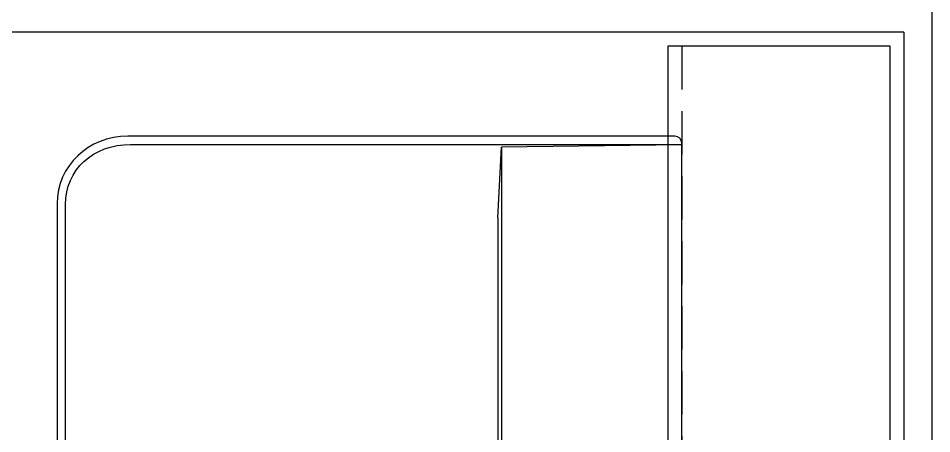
# Model space of a CAD drawing. Header units: millimetres. Extents: x -33000 to 294000, y 0 to 42408.
# Drawn here: x 136500 to 137158, y 14425 to 14725 of the extents above; entities that cross this region are included whole.
import ezdxf

# ---------------------------------------------------------------- set-up
doc = ezdxf.new("R2010")
doc.units = ezdxf.units.MM
doc.header["$LTSCALE"] = 50
doc.linetypes.add('( Hidden )', pattern=[0.375, 0.25, -0.125])
doc.layers.add('arch', color=8, linetype='Continuous')

msp = doc.modelspace()

# ---------------------------------------------------------------- linework, layer by layer
at = {"layer": 'arch'}
for p, q in [((137158.27, 14734.6), (137158.27, 13324.6)), ((137138.27, 14714.6), (136488.3, 14714.6)), ((137138.27, 14714.6), (137138.27, 13344.6)), ((137128.27, 14704.6), (136968.27, 14704.6)), ((136968.27, 14704.6), (136968.27, 13354.6)), ((137128.27, 13354.6), (137128.27, 14704.6))]:
    msp.add_line(p, q, dxfattribs=at)
at = {"layer": 'arch', "linetype": '( Hidden )', "ltscale": 2.5}
msp.add_line((136978.27, 14704.6), (136978.27, 14054.6), dxfattribs=at)
at = {"layer": 'arch', "linetype": 'Continuous'}
for p, q in [((136973.27, 14639.6), (136579.14, 14639.6)), ((136581.17, 14633.6), (136978.27, 14633.6)), ((136845.82, 14580.76), (136848.27, 14631.77)), ((136978.27, 14633.42), (136848.27, 14631.77)), ((136848.27, 14631.77), (136848.27, 14127.44)), ((136978.27, 14633.42), (136978.27, 14633.6)), ((136978.27, 14125.79), (136978.27, 14633.42)), ((136528.27, 14590.95), (136528.27, 14168.26)), ((136534.27, 14168.83), (136534.27, 14590.38))]:
    msp.add_line(p, q, dxfattribs=at)
msp.add_arc((136973.27, 14634.6), 5, 0, 90, dxfattribs=at)
for centre, major_axis, ratio, start_param, end_param in [((136580.84, 14589.33), (50.27, -16.26), 0.94634, 1.900165, 3.438655), ((136932.87, 14379.6), (0, 4991.95), 0.017452, 1.530489, 1.611104)]:
    msp.add_ellipse(centre, major_axis=major_axis, ratio=ratio, start_param=start_param, end_param=end_param, dxfattribs=at)
at = {"layer": 'arch', "linetype": 'Continuous', "extrusion": (0, 0, -1)}
msp.add_ellipse((136590.85, 14581.46), major_axis=(50.18, -31.64), ratio=0.825965, start_param=2.661522, end_param=4.060464, dxfattribs=at)
at = {"layer": 'arch', "linetype": 'Continuous'}
msp.add_open_spline([(136978.27, 14633.6), (136978.27, 14634.6)], degree=1, dxfattribs=at)

doc.saveas('drawing.dxf')
